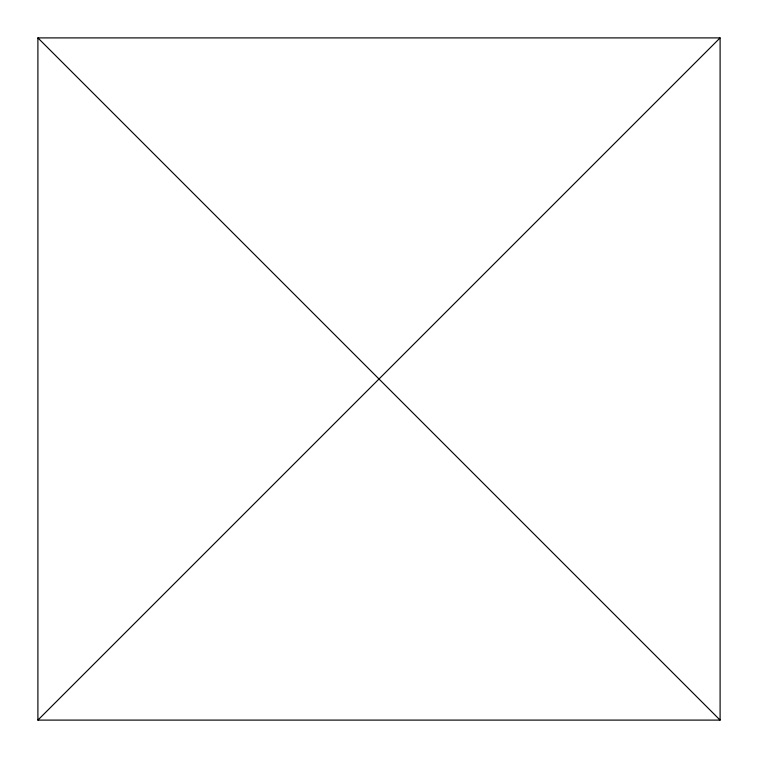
<?xml version="1.0" encoding="UTF-8"?>
<svg xmlns="http://www.w3.org/2000/svg" width="758" height="758" viewBox="0 0 758 758"><rect width="100%" height="100%" fill="white"/><g stroke="black" fill="none" stroke-linecap="round" stroke-linejoin="round"><path stroke-width="1.14" d="M37.9 720.1L720.1 37.9L720.1 720.1L37.9 720.1L37.9 37.9L720.1 37.9M37.9 37.9L720.1 720.1"/></g></svg>
